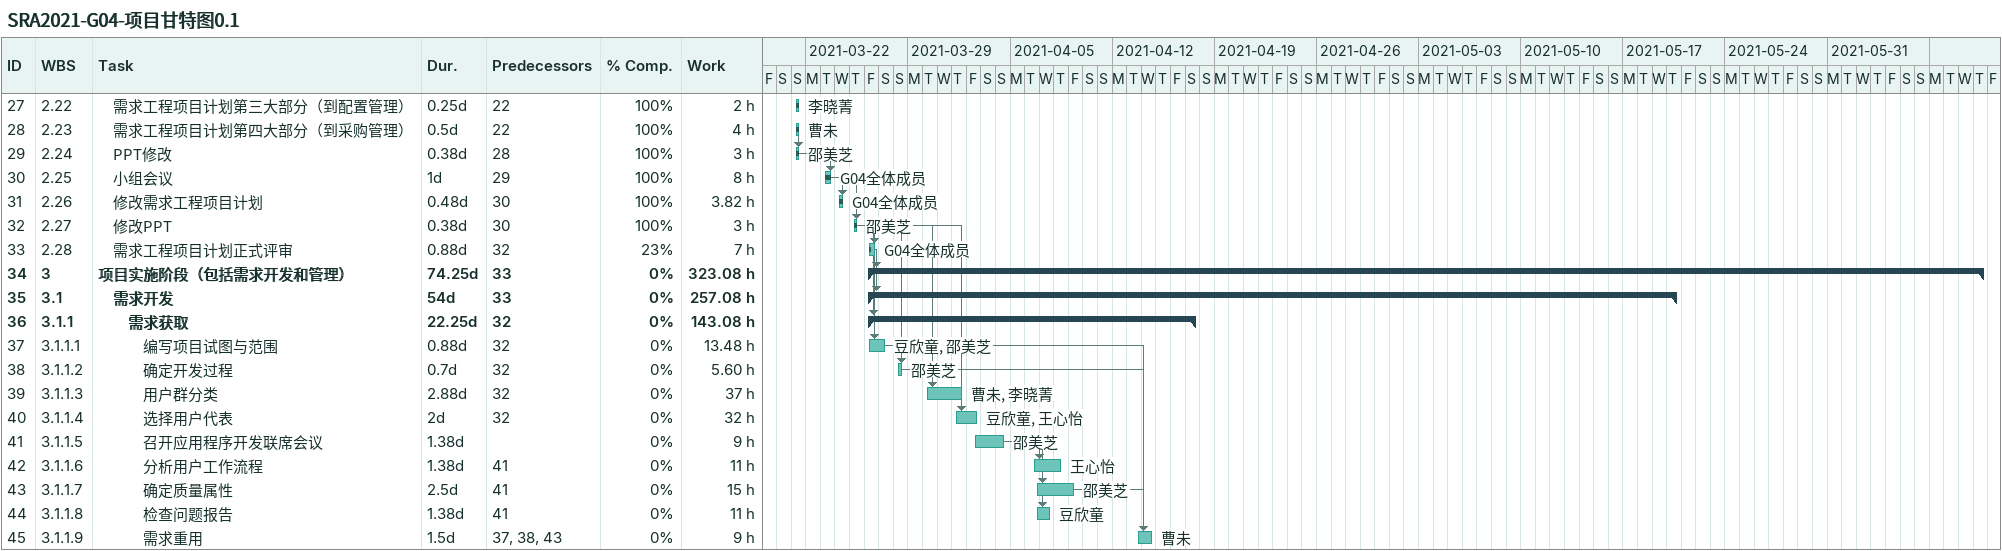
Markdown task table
SRA2021-G04-项目甘特图0.1

| ID | WBS | Task | Duration | Start | Finish | Predecessors | Resources | % complete | Work (h) |
|---|---|---|---|---|---|---|---|---|---|
| 27 | 2.22 | 需求工程项目计划第三大部分（到配置管理） | 0.25d | 2021-03-21 | 2021-03-21 | 22 | 李晓菁 | 100 | 2 |
| 28 | 2.23 | 需求工程项目计划第四大部分（到采购管理） | 0.5d | 2021-03-21 | 2021-03-21 | 22 | 曹未 | 100 | 4 |
| 29 | 2.24 | PPT修改 | 0.38d | 2021-03-21 | 2021-03-21 | 28 | 邵美芝 | 100 | 3 |
| 30 | 2.25 | 小组会议 | 1d | 2021-03-23 | 2021-03-23 | 29 | G04全体成员 | 100 | 8 |
| 31 | 2.26 | 修改需求工程项目计划 | 0.48d | 2021-03-24 | 2021-03-24 | 30 | G04全体成员 | 100 | 3.82 |
| 32 | 2.27 | 修改PPT | 0.38d | 2021-03-25 | 2021-03-25 | 30 | 邵美芝 | 100 | 3 |
| 33 | 2.28 | 需求工程项目计划正式评审 | 0.88d | 2021-03-26 | 2021-03-26 | 32 | G04全体成员 | 23 | 7 |
| 34 | 3 | **项目实施阶段（包括需求开发和管理）** | 74.25d | 2021-03-26 | 2021-06-10 | 33 |  | 0 | 323.08 |
| 35 | 3.1 | **需求开发** | 54d | 2021-03-26 | 2021-05-20 | 33 |  | 0 | 257.08 |
| 36 | 3.1.1 | **需求获取** | 22.25d | 2021-03-26 | 2021-04-17 | 32 |  | 0 | 143.08 |
| 37 | 3.1.1.1 | 编写项目试图与范围 | 0.88d | 2021-03-26 | 2021-03-27 | 32 | 豆欣童, 邵美芝 | 0 | 13.48 |
| 38 | 3.1.1.2 | 确定开发过程 | 0.7d | 2021-03-28 | 2021-03-28 | 32 | 邵美芝 | 0 | 5.60 |
| 39 | 3.1.1.3 | 用户群分类 | 2.88d | 2021-03-30 | 2021-04-01 | 32 | 曹未, 李晓菁 | 0 | 37 |
| 40 | 3.1.1.4 | 选择用户代表 | 2d | 2021-04-01 | 2021-04-02 | 32 | 豆欣童, 王心怡 | 0 | 32 |
| 41 | 3.1.1.5 | 召开应用程序开发联席会议 | 1.38d | 2021-04-02 | 2021-04-04 |  | 邵美芝 | 0 | 9 |
| 42 | 3.1.1.6 | 分析用户工作流程 | 1.38d | 2021-04-06 | 2021-04-08 | 41 | 王心怡 | 0 | 11 |
| 43 | 3.1.1.7 | 确定质量属性 | 2.5d | 2021-04-06 | 2021-04-09 | 41 | 邵美芝 | 0 | 15 |
| 44 | 3.1.1.8 | 检查问题报告 | 1.38d | 2021-04-06 | 2021-04-07 | 41 | 豆欣童 | 0 | 11 |
| 45 | 3.1.1.9 | 需求重用 | 1.5d | 2021-04-13 | 2021-04-14 | 37, 38, 43 | 曹未 | 0 | 9 |
